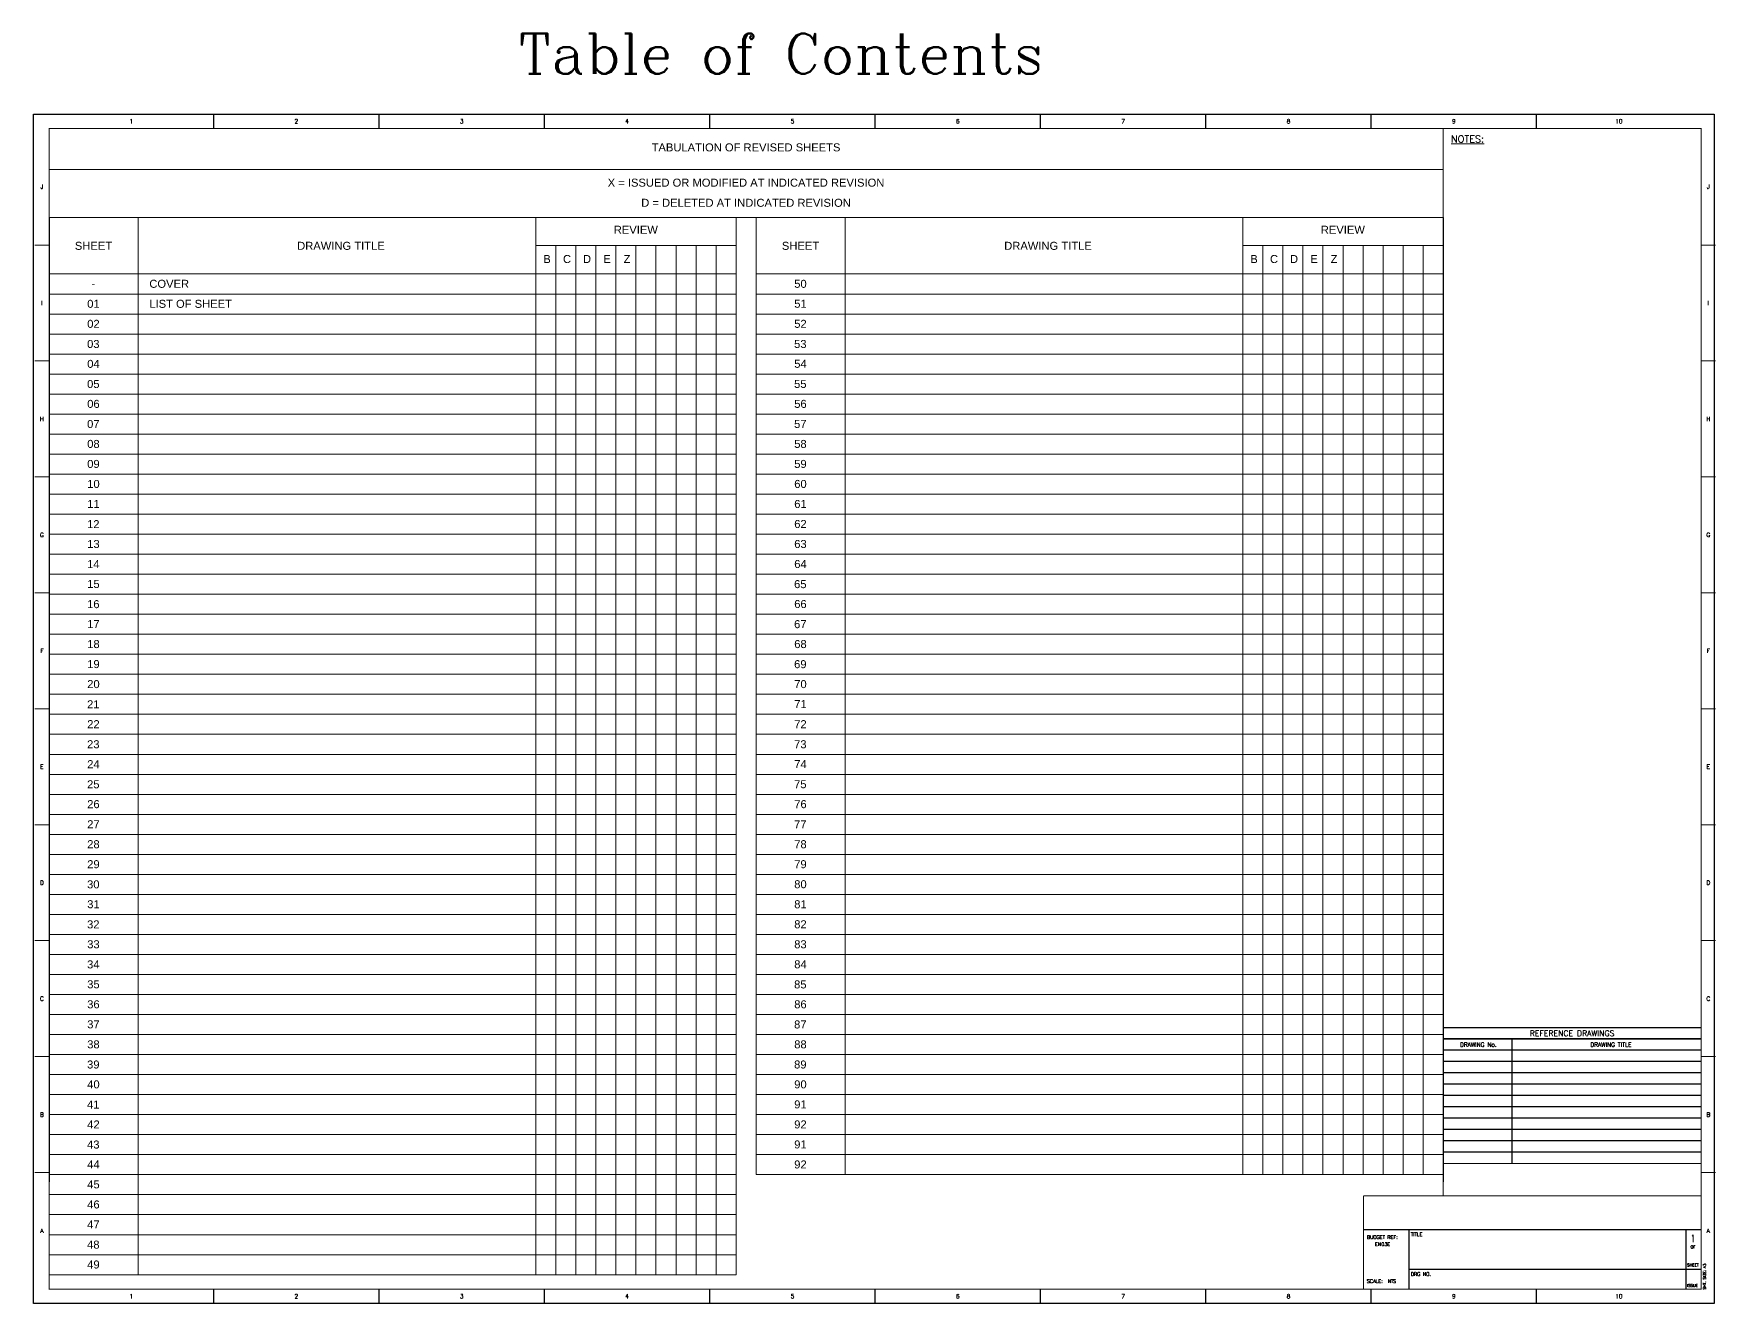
# Model space of a CAD drawing. Header units: millimetres. Extents: x 1546 to 3944, y 8323 to 8646.
# Drawn here: x 1546.3 to 1966.6, y 8323 to 8640.2 of the extents above; entities that cross this region are included whole.
import ezdxf
from ezdxf.enums import TextEntityAlignment as Align

# ---------------------------------------------------------------- set-up
doc = ezdxf.new("R2010")
doc.units = ezdxf.units.MM
doc.layers.add('BORDER', color=131, linetype='Continuous')
doc.layers.add('Text', color=7, linetype='Continuous', lineweight=13)
doc.styles.add('Arial', font='arial.ttf', dxfattribs={"width": 0.9, "height": 225})
doc.styles.add('ROMANC', font='romanc.shx')
doc.styles.add('ROMANS', font='romans.shx', dxfattribs={"height": 3})

msp = doc.modelspace()

# ---------------------------------------------------------------- linework, layer by layer
for p, q in [((1591.3, 8616.51), (1591.3, 8620.05)), ((1632.63, 8616.51), (1632.63, 8620.05)), ((1673.96, 8616.51), (1673.96, 8620.05)), ((1715.28, 8616.51), (1715.28, 8620.05)), ((1756.61, 8616.51), (1756.61, 8620.05)), ((1797.94, 8616.51), (1797.94, 8620.05)), ((1839.27, 8616.51), (1839.27, 8620.05)), ((1880.6, 8616.51), (1880.6, 8620.05)), ((1921.93, 8616.51), (1921.93, 8620.05)), ((1591.3, 8322.97), (1591.3, 8326.51)), ((1632.63, 8322.97), (1632.63, 8326.51)), ((1673.96, 8322.97), (1673.96, 8326.51)), ((1715.28, 8322.97), (1715.28, 8326.51)), ((1756.61, 8322.97), (1756.61, 8326.51)), ((1797.94, 8322.97), (1797.94, 8326.51)), ((1839.27, 8322.97), (1839.27, 8326.51)), ((1880.6, 8322.97), (1880.6, 8326.51)), ((1921.93, 8322.97), (1921.93, 8326.51))]:
    msp.add_line(p, q)
at = {"linetype": 'ByBlock', "lineweight": 5}
for p, q in [((1546.61, 8587.37), (1550.15, 8587.37)), ((1963.08, 8587.37), (1966.61, 8587.37)), ((1546.61, 8558.41), (1550.15, 8558.41)), ((1963.08, 8558.41), (1966.61, 8558.41)), ((1546.61, 8529.44), (1550.15, 8529.44)), ((1963.08, 8529.44), (1966.61, 8529.44)), ((1546.61, 8500.48), (1550.15, 8500.48)), ((1963.08, 8500.48), (1966.61, 8500.48)), ((1546.61, 8471.51), (1550.15, 8471.51)), ((1963.08, 8471.51), (1966.61, 8471.51)), ((1546.61, 8442.54), (1550.15, 8442.54)), ((1963.08, 8442.54), (1966.61, 8442.54)), ((1546.61, 8413.58), (1550.15, 8413.58)), ((1963.08, 8413.58), (1966.61, 8413.58)), ((1546.61, 8384.61), (1550.15, 8384.61)), ((1963.08, 8384.61), (1966.61, 8384.61)), ((1546.61, 8355.65), (1550.15, 8355.65)), ((1963.08, 8355.65), (1966.61, 8355.65))]:
    msp.add_line(p, q, dxfattribs=at)
at = {"layer": 'BORDER'}
for p, q in [((1550.15, 8594.26), (1550.15, 8353.35)), ((1898.55, 8594.26), (1898.55, 8353.35)), ((1898.55, 8391.85), (1963.08, 8391.85)), ((1898.55, 8389.03), (1963.08, 8389.03)), ((1963.08, 8389.03), (1898.55, 8389.03)), ((1963.08, 8386.2), (1898.55, 8386.2)), ((1915.86, 8357.94), (1915.86, 8389.03)), ((1963.08, 8383.38), (1898.55, 8383.38)), ((1963.08, 8380.55), (1898.55, 8380.55)), ((1963.08, 8377.73), (1898.55, 8377.73)), ((1963.08, 8374.9), (1898.55, 8374.9)), ((1963.08, 8372.07), (1898.55, 8372.07)), ((1963.08, 8369.25), (1898.55, 8369.25)), ((1963.08, 8366.42), (1898.55, 8366.42)), ((1963.08, 8363.6), (1898.55, 8363.6)), ((1963.08, 8360.77), (1898.55, 8360.77)), ((1963.08, 8341.34), (1878.66, 8341.34)), ((1890.07, 8326.51), (1890.07, 8341.34)), ((1959.2, 8341.34), (1959.2, 8326.51)), ((1963.08, 8331.45), (1890.07, 8331.45)), ((1959.2, 8331.45), (1959.2, 8326.51))]:
    msp.add_line(p, q, dxfattribs=at)
msp.add_lwpolyline([(1546.3, 8620.05), (1966.3, 8620.05), (1966.3, 8322.97), (1546.3, 8322.97)], close=True, dxfattribs=at)
at = {"layer": 'BORDER', "const_width": 0.247}
msp.add_lwpolyline([(1963.08, 8616.51), (1550.15, 8616.51), (1550.15, 8326.51), (1963.08, 8326.51)], close=True, dxfattribs=at)
for points in [[(1898.55, 8349.82), (1898.55, 8616.51)], [(1898.55, 8357.94), (1963.08, 8357.94)], [(1878.66, 8326.51), (1878.66, 8349.82)], [(1878.66, 8349.82), (1963.08, 8349.82)]]:
    msp.add_lwpolyline(points, dxfattribs=at)
at = {"layer": 'Text', "color": 0, "linetype": 'Continuous'}
for p, q in [((1898.55, 8606.27), (1550.15, 8606.27)), ((1898.55, 8594.26), (1550.15, 8594.26)), ((1721.85, 8587.26), (1671.85, 8587.26)), ((1898.55, 8587.26), (1848.55, 8587.26)), ((1721.85, 8580.13), (1550.15, 8580.13)), ((1898.55, 8580.13), (1726.85, 8580.13)), ((1721.85, 8575.13), (1550.15, 8575.13)), ((1898.55, 8575.13), (1726.85, 8575.13)), ((1721.85, 8570.13), (1550.15, 8570.13)), ((1898.55, 8570.13), (1726.85, 8570.13)), ((1721.85, 8565.13), (1550.15, 8565.13)), ((1898.55, 8565.13), (1726.85, 8565.13)), ((1721.85, 8560.13), (1550.15, 8560.13)), ((1898.55, 8560.13), (1726.85, 8560.13)), ((1721.85, 8555.13), (1550.15, 8555.13)), ((1898.55, 8555.13), (1726.85, 8555.13)), ((1721.85, 8550.13), (1550.15, 8550.13)), ((1898.55, 8550.13), (1726.85, 8550.13)), ((1721.85, 8545.13), (1550.15, 8545.13)), ((1898.55, 8545.13), (1726.85, 8545.13)), ((1721.85, 8540.13), (1550.15, 8540.13)), ((1898.55, 8540.13), (1726.85, 8540.13)), ((1721.85, 8535.13), (1550.15, 8535.13)), ((1898.55, 8535.13), (1726.85, 8535.13)), ((1721.85, 8530.13), (1550.15, 8530.13)), ((1898.55, 8530.13), (1726.85, 8530.13)), ((1721.85, 8525.13), (1550.15, 8525.13)), ((1898.55, 8525.13), (1726.85, 8525.13)), ((1721.85, 8520.13), (1550.15, 8520.13)), ((1898.55, 8520.13), (1726.85, 8520.13)), ((1721.85, 8515.13), (1550.15, 8515.13)), ((1898.55, 8515.13), (1726.85, 8515.13)), ((1721.85, 8510.13), (1550.15, 8510.13)), ((1898.55, 8510.13), (1726.85, 8510.13)), ((1721.85, 8505.13), (1550.15, 8505.13)), ((1898.55, 8505.13), (1726.85, 8505.13)), ((1721.85, 8500.13), (1550.15, 8500.13)), ((1898.55, 8500.13), (1726.85, 8500.13)), ((1721.85, 8495.13), (1550.15, 8495.13)), ((1898.55, 8495.13), (1726.85, 8495.13)), ((1721.85, 8490.13), (1550.15, 8490.13)), ((1898.55, 8490.13), (1726.85, 8490.13)), ((1721.85, 8485.13), (1550.15, 8485.13)), ((1898.55, 8485.13), (1726.85, 8485.13)), ((1721.85, 8480.13), (1550.15, 8480.13)), ((1898.55, 8480.13), (1726.85, 8480.13)), ((1721.85, 8475.13), (1550.15, 8475.13)), ((1898.55, 8475.13), (1726.85, 8475.13)), ((1721.85, 8470.13), (1550.15, 8470.13)), ((1898.55, 8470.13), (1726.85, 8470.13)), ((1721.85, 8465.13), (1550.15, 8465.13)), ((1898.55, 8465.13), (1726.85, 8465.13)), ((1721.85, 8460.13), (1550.15, 8460.13)), ((1898.55, 8460.13), (1726.85, 8460.13)), ((1721.85, 8455.13), (1550.15, 8455.13)), ((1898.55, 8455.13), (1726.85, 8455.13)), ((1721.85, 8450.13), (1550.15, 8450.13)), ((1898.55, 8450.13), (1726.85, 8450.13)), ((1721.85, 8445.13), (1550.15, 8445.13)), ((1898.55, 8445.13), (1726.85, 8445.13)), ((1721.85, 8440.13), (1550.15, 8440.13)), ((1898.55, 8440.13), (1726.85, 8440.13)), ((1721.85, 8435.13), (1550.15, 8435.13)), ((1898.55, 8435.13), (1726.85, 8435.13)), ((1721.85, 8430.13), (1550.15, 8430.13)), ((1898.55, 8430.13), (1726.85, 8430.13)), ((1721.85, 8425.13), (1550.15, 8425.13)), ((1898.55, 8425.13), (1726.85, 8425.13)), ((1721.85, 8420.13), (1550.15, 8420.13)), ((1898.55, 8420.13), (1726.85, 8420.13)), ((1721.85, 8415.13), (1550.15, 8415.13)), ((1898.55, 8415.13), (1726.85, 8415.13)), ((1721.85, 8410.13), (1550.15, 8410.13)), ((1898.55, 8410.13), (1726.85, 8410.13)), ((1721.85, 8405.13), (1550.15, 8405.13)), ((1898.55, 8405.13), (1726.85, 8405.13)), ((1721.85, 8400.13), (1550.15, 8400.13)), ((1898.55, 8400.13), (1726.85, 8400.13)), ((1721.85, 8395.13), (1550.15, 8395.13)), ((1898.55, 8395.13), (1726.85, 8395.13)), ((1721.85, 8390.13), (1550.15, 8390.13)), ((1898.55, 8390.13), (1726.85, 8390.13)), ((1721.85, 8385.13), (1550.15, 8385.13)), ((1898.55, 8385.13), (1726.85, 8385.13)), ((1721.85, 8380.13), (1550.15, 8380.13)), ((1898.55, 8380.13), (1726.85, 8380.13)), ((1721.85, 8375.13), (1550.15, 8375.13)), ((1898.55, 8375.13), (1726.85, 8375.13)), ((1721.85, 8370.13), (1550.15, 8370.13)), ((1898.55, 8370.13), (1726.85, 8370.13)), ((1721.85, 8365.13), (1550.15, 8365.13)), ((1898.55, 8365.13), (1726.85, 8365.13)), ((1721.85, 8360.13), (1550.15, 8360.13)), ((1898.55, 8360.13), (1726.85, 8360.13)), ((1721.85, 8355.13), (1550.15, 8355.13)), ((1898.55, 8355.13), (1726.85, 8355.13)), ((1721.85, 8350.13), (1550.15, 8350.13)), ((1721.85, 8345.13), (1550.15, 8345.13)), ((1721.85, 8340.13), (1550.15, 8340.13)), ((1721.85, 8335.13), (1550.15, 8335.13)), ((1721.85, 8330.13), (1550.15, 8330.13))]:
    msp.add_line(p, q, dxfattribs=at)
at = {"layer": 'Text', "color": 0}
for p, q in [((1572.4, 8594.26), (1572.4, 8330.13)), ((1671.85, 8594.26), (1671.85, 8330.13)), ((1721.85, 8594.26), (1721.85, 8330.13)), ((1726.85, 8594.26), (1726.85, 8355.13)), ((1749.1, 8594.26), (1749.1, 8355.13)), ((1848.55, 8594.26), (1848.55, 8355.13)), ((1676.85, 8587.26), (1676.85, 8330.13)), ((1681.85, 8587.26), (1681.85, 8330.13)), ((1686.85, 8587.26), (1686.85, 8330.13)), ((1691.85, 8587.26), (1691.85, 8330.13)), ((1696.85, 8587.26), (1696.85, 8330.13)), ((1701.85, 8587.26), (1701.85, 8330.13)), ((1706.85, 8587.26), (1706.85, 8330.13)), ((1711.85, 8587.26), (1711.85, 8330.13)), ((1716.85, 8587.26), (1716.85, 8330.13)), ((1853.55, 8587.26), (1853.55, 8355.13)), ((1858.55, 8587.26), (1858.55, 8355.13)), ((1863.55, 8587.26), (1863.55, 8355.13)), ((1868.55, 8587.26), (1868.55, 8355.13)), ((1873.55, 8587.26), (1873.55, 8355.13)), ((1878.55, 8587.26), (1878.55, 8355.13)), ((1883.55, 8587.26), (1883.55, 8355.13)), ((1888.55, 8587.26), (1888.55, 8355.13)), ((1893.55, 8587.26), (1893.55, 8355.13))]:
    msp.add_line(p, q, dxfattribs=at)

# ---------------------------------------------------------------- texts
at = {"linetype": 'ByBlock', "lineweight": -2, "style": 'ROMANS'}
for s, p in [('1', (1570.72, 8618.28)), ('2', (1611.96, 8618.28)), ('3', (1653.29, 8618.28)), ('4', (1694.62, 8618.28)), ('5', (1735.95, 8618.28)), ('6', (1777.28, 8618.28)), ('7', (1818.61, 8618.28)), ('8', (1859.94, 8618.28)), ('9', (1901.26, 8618.28)), ('10', (1942.5, 8618.28)), ('J', (1548.38, 8601.94)), ('J', (1964.85, 8601.94)), ('I', (1548.38, 8572.89)), ('I', (1964.85, 8572.89)), ('H', (1548.38, 8543.92)), ('H', (1964.85, 8543.92)), ('G', (1548.38, 8514.96)), ('G', (1964.85, 8514.96)), ('F', (1548.38, 8485.99)), ('F', (1964.85, 8485.99)), ('E', (1548.38, 8457.03)), ('E', (1964.85, 8457.03)), ('D', (1548.38, 8428.06)), ('D', (1964.85, 8428.06)), ('C', (1548.38, 8399.1)), ('C', (1964.85, 8399.1)), ('B', (1548.38, 8370.13)), ('B', (1964.85, 8370.13)), ('A', (1548.38, 8341.08)), ('A', (1964.85, 8341.08)), ('1', (1570.72, 8324.74)), ('2', (1611.96, 8324.74)), ('3', (1653.29, 8324.74)), ('4', (1694.62, 8324.74)), ('5', (1735.95, 8324.74)), ('6', (1777.28, 8324.74)), ('7', (1818.61, 8324.74)), ('8', (1859.94, 8324.74)), ('9', (1901.26, 8324.74)), ('10', (1942.5, 8324.74))]:
    msp.add_text(s, height=1.06, dxfattribs=at).set_placement(p, align=Align.MIDDLE_CENTER)
at = {"layer": 'BORDER', "color": 7, "ltscale": 0.25, "style": 'ROMANC'}
msp.add_text('Table of Contents', height=10, dxfattribs=at).set_placement((1667.47, 8640.17), align=Align.TOP_LEFT)
at = {"layer": 'BORDER', "linetype": 'Continuous', "lineweight": 0, "style": 'ROMANC'}
msp.add_text('%%UNOTES:', height=1.766, dxfattribs=at).set_placement((1900.56, 8613))
at = {"layer": 'BORDER'}
for s, height, style, p in [('REFERENCE DRAWINGS', 1.413, 'ROMANC', (1930.81, 8390.44)), ('DRAWING No.', 1.0597, 'ROMANS', (1907.38, 8387.62)), ('DRAWING TITLE', 1.0597, 'ROMANS', (1940.53, 8387.62))]:
    msp.add_text(s, height=height, dxfattribs=dict(at, style=style)).set_placement(p, align=Align.MIDDLE)
for s, height, style, p in [('BUDGET REF:', 0.8831, 'ROMANC', (1879.49, 8339.08)), ('TITLE', 0.883, 'ROMANC', (1890.5, 8339.76)), ('EN03E', 0.883, 'ROMANC', (1881.55, 8337.33)), ('DRG NO.', 0.883, 'ROMANC', (1890.5, 8329.84)), ('SCALE:', 0.883, 'ROMANC', (1879.49, 8328.09)), ('ISSUE', 0.706, 'ROMANS', (1959.55, 8327.09))]:
    msp.add_text(s, height=height, dxfattribs=dict(at, style=style)).set_placement(p)
at = {"layer": 'BORDER', "color": 7, "ltscale": 0.25, "style": 'ROMANC', "width": 0.75}
msp.add_text('1', height=1.8, dxfattribs=at).set_placement((1961.01, 8338.3), align=Align.CENTER)
at = {"layer": 'BORDER', "style": 'ROMANS'}
for s, p in [('OF', (1961.01, 8336.71)), ('SHEET', (1961.01, 8332.21))]:
    msp.add_text(s, height=0.706, dxfattribs=at).set_placement(p, align=Align.CENTER)
msp.add_text('SHT. SIZE: A3', height=0.7065, rotation=90, dxfattribs=at).set_placement((1963.54, 8326.41), align=Align.TOP_LEFT)
at = {"layer": 'BORDER', "ltscale": 0.25, "style": 'ROMANC', "width": 0.9}
msp.add_text('NTS', height=0.883, dxfattribs=at).set_placement((1884.79, 8328.09))
at = {"layer": 'Text', "color": 0, "style": 'Arial'}
for s, p in [('TABULATION OF REVISED SHEETS', (1724.35, 8611.76)), ('X = ISSUED OR MODIFIED AT INDICATED REVISION', (1724.35, 8602.95)), ('D = DELETED AT INDICATED REVISION', (1724.35, 8597.92)), ('REVIEW', (1696.81, 8591.18)), ('REVIEW', (1873.51, 8591.18)), ('SHEET', (1561.27, 8587.17)), ('DRAWING TITLE', (1623.11, 8587.17)), ('SHEET', (1737.97, 8587.17)), ('DRAWING TITLE', (1799.82, 8587.17)), ('B', (1674.61, 8583.87)), ('C', (1679.61, 8583.87)), ('D', (1684.61, 8583.87)), ('E', (1689.61, 8583.87)), ('Z', (1694.61, 8583.87)), ('B', (1851.31, 8583.87)), ('C', (1856.31, 8583.87)), ('D', (1861.31, 8583.87)), ('E', (1866.31, 8583.87)), ('Z', (1871.31, 8583.87)), ('50', (1737.95, 8577.68)), ('-', (1561.25, 8577.68)), ('01', (1561.25, 8572.68)), ('51', (1737.95, 8572.68)), ('02', (1561.25, 8567.68)), ('52', (1737.95, 8567.68)), ('03', (1561.22, 8562.65)), ('53', (1737.92, 8562.65)), ('04', (1561.25, 8557.68)), ('54', (1737.95, 8557.68)), ('05', (1561.22, 8552.65)), ('55', (1737.92, 8552.65)), ('06', (1561.25, 8547.68)), ('56', (1737.95, 8547.68)), ('07', (1561.22, 8542.65)), ('57', (1737.92, 8542.65)), ('08', (1561.25, 8537.68)), ('58', (1737.95, 8537.68)), ('09', (1561.25, 8532.68)), ('59', (1737.95, 8532.68)), ('10', (1561.25, 8527.68)), ('60', (1737.95, 8527.68)), ('11', (1561.25, 8522.68)), ('61', (1737.95, 8522.68)), ('12', (1561.22, 8517.65)), ('62', (1737.95, 8517.68)), ('13', (1561.25, 8512.68)), ('63', (1737.95, 8512.68)), ('14', (1561.22, 8507.65)), ('64', (1737.95, 8507.68)), ('15', (1561.25, 8502.68)), ('65', (1737.92, 8502.65)), ('16', (1561.22, 8497.65)), ('66', (1737.95, 8497.68)), ('17', (1561.25, 8492.68)), ('67', (1737.92, 8492.65)), ('18', (1561.25, 8487.68)), ('68', (1737.95, 8487.68)), ('19', (1561.25, 8482.68)), ('69', (1737.92, 8482.65)), ('20', (1561.25, 8477.68)), ('70', (1737.95, 8477.68)), ('21', (1561.22, 8472.65)), ('71', (1737.95, 8472.68)), ('22', (1561.25, 8467.68)), ('72', (1737.95, 8467.68)), ('23', (1561.22, 8462.65)), ('73', (1737.92, 8462.65)), ('24', (1561.25, 8457.68)), ('74', (1737.95, 8457.68)), ('25', (1561.22, 8452.65)), ('75', (1737.92, 8452.65)), ('26', (1561.25, 8447.68)), ('76', (1737.95, 8447.68)), ('27', (1561.25, 8442.68)), ('77', (1737.92, 8442.65)), ('28', (1561.25, 8437.68)), ('78', (1737.95, 8437.68)), ('29', (1561.25, 8432.68)), ('79', (1737.95, 8432.68)), ('30', (1561.22, 8427.65)), ('80', (1737.95, 8427.68)), ('31', (1561.25, 8422.68)), ('81', (1737.95, 8422.68)), ('32', (1561.22, 8417.65)), ('82', (1737.95, 8417.68)), ('33', (1561.25, 8412.68)), ('83', (1737.95, 8412.68)), ('34', (1561.22, 8407.65)), ('84', (1737.95, 8407.68)), ('35', (1561.25, 8402.68)), ('85', (1737.92, 8402.65)), ('36', (1561.25, 8397.68)), ('86', (1737.95, 8397.68)), ('37', (1561.25, 8392.68)), ('87', (1737.92, 8392.65)), ('38', (1561.25, 8387.68)), ('88', (1737.95, 8387.68)), ('39', (1561.22, 8382.65)), ('89', (1737.92, 8382.65)), ('40', (1561.25, 8377.68)), ('90', (1737.95, 8377.68)), ('41', (1561.22, 8372.65)), ('91', (1737.95, 8372.68)), ('42', (1561.25, 8367.68)), ('92', (1737.95, 8367.68)), ('43', (1561.22, 8362.65)), ('91', (1737.95, 8362.68)), ('44', (1561.25, 8357.68)), ('92', (1737.95, 8357.68)), ('45', (1561.25, 8352.68)), ('46', (1561.25, 8347.68)), ('47', (1561.25, 8342.68)), ('48', (1561.22, 8337.65)), ('49', (1561.25, 8332.68))]:
    msp.add_text(s, height=2, dxfattribs=at).set_placement(p, align=Align.MIDDLE)
for s, p in [('COVER', (1575.22, 8577.68)), ('LIST OF SHEET', (1575.22, 8572.68))]:
    msp.add_text(s, height=2, dxfattribs=at).set_placement(p, align=Align.MIDDLE_LEFT)

doc.saveas('drawing.dxf')
